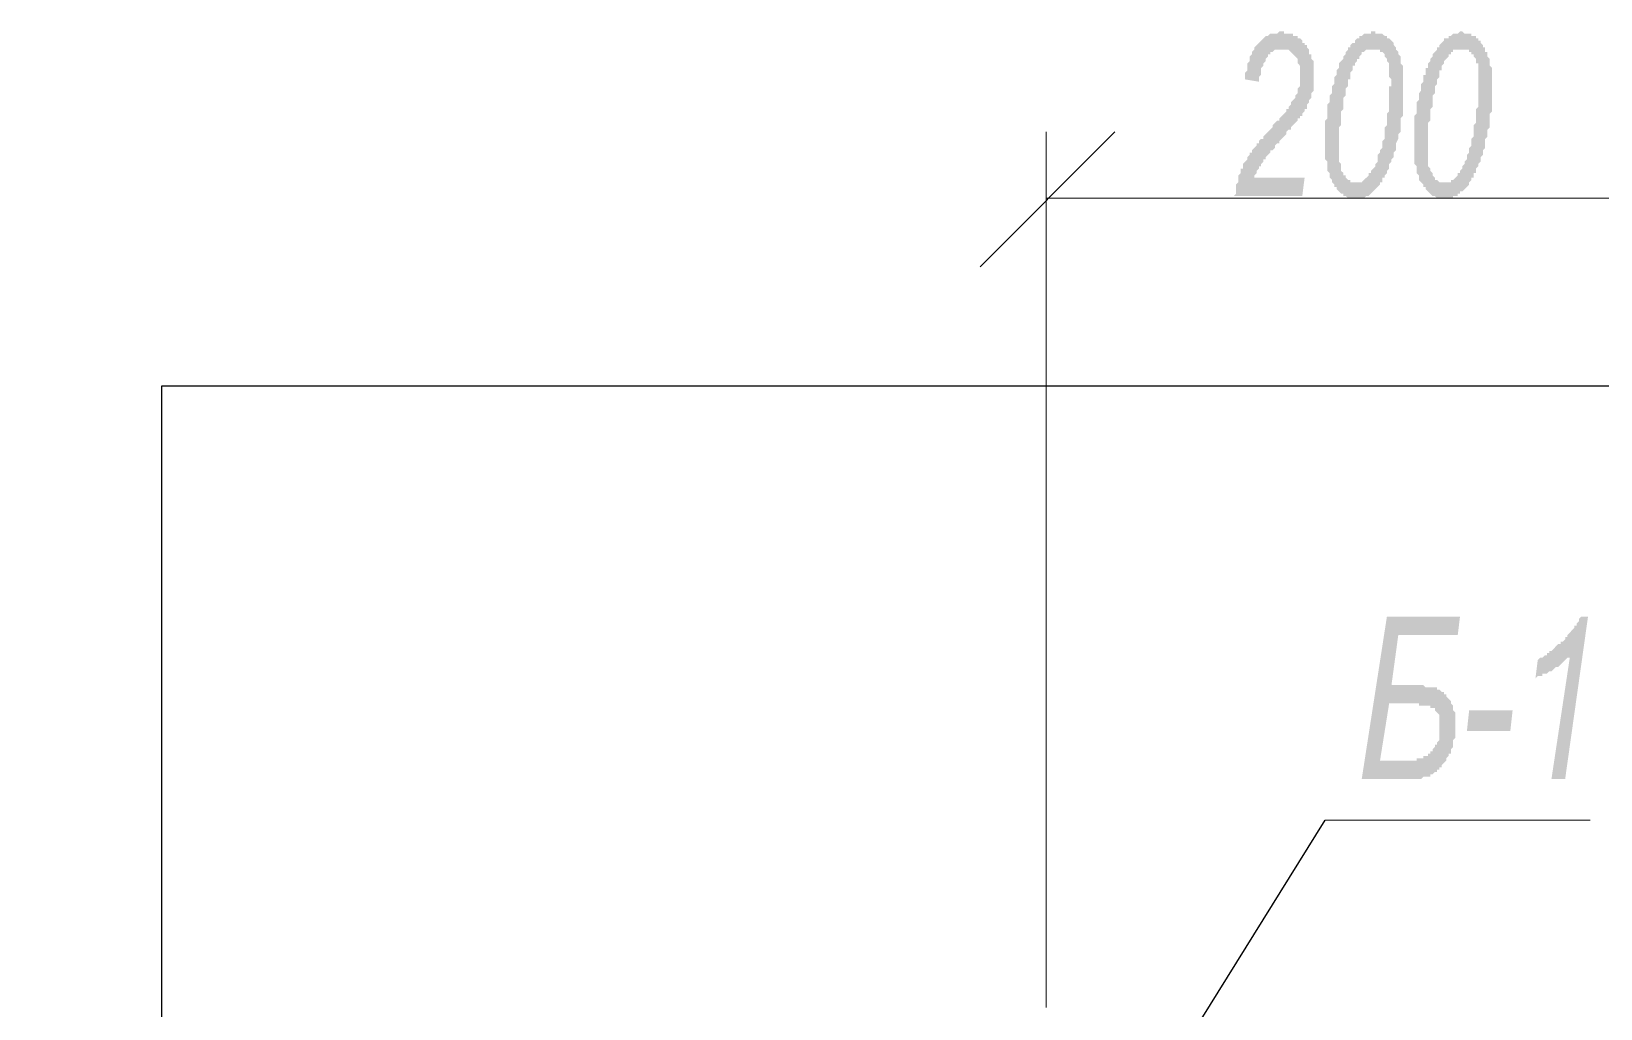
# Model space of a CAD drawing. Header units: millimetres. Extents: x 1372 to 666090, y 1285 to 31551.
# Drawn here: x 606363 to 609227, y 10487 to 12270 of the extents above; entities that cross this region are included whole.
import ezdxf

# ---------------------------------------------------------------- set-up
doc = ezdxf.new("R2010")
doc.units = ezdxf.units.MM
for name, color, linetype in [('PDF _0', 7, 'Continuous'), ('PDF _Аннотация - Текст_Ном._пера__1', 7, 'Continuous'), ('PDF _размеры', 7, 'Continuous')]:
    doc.layers.add(name, color=color, linetype=linetype)

msp = doc.modelspace()

# ---------------------------------------------------------------- hatches: boundary and pattern name
at = {"layer": 'PDF _0', "transparency": 33554559}
msp.add_hatch(color=256, dxfattribs=at).paths.add_polyline_path([(608557.2, 11969.5), (608561.3, 11973.6), (608561.3, 11977.8), (608561.3, 11982), (608561.3, 11986.1), (608561.3, 11990.3), (608565.5, 11994.5), (608565.5, 11998.7), (608565.5, 12002.8), (608565.5, 12007), (608569.7, 12011.2), (608569.7, 12011.2), (608569.7, 12015.3), (608569.7, 12019.5), (608573.9, 12019.5), (608573.9, 12023.7), (608573.9, 12027.9), (608578, 12032), (608578, 12032), (608582.2, 12036.2), (608582.2, 12040.4), (608586.4, 12044.5), (608586.4, 12048.7), (608586.4, 12048.7), (608590.5, 12048.7), (608590.5, 12052.9), (608590.5, 12052.9), (608594.7, 12057.1), (608594.7, 12057.1), (608598.9, 12061.2), (608598.9, 12061.2), (608598.9, 12065.4), (608603.1, 12065.4), (608603.1, 12069.6), (608607.2, 12073.7), (608611.4, 12073.7), (608611.4, 12077.9), (608615.6, 12082.1), (608615.6, 12082.1), (608619.7, 12086.3), (608623.9, 12090.4), (608628.1, 12094.6), (608628.1, 12098.8), (608632.3, 12102.9), (608632.3, 12102.9), (608636.4, 12107.1), (608640.6, 12107.1), (608640.6, 12111.3), (608644.8, 12115.5), (608648.9, 12119.6), (608648.9, 12119.6), (608653.1, 12123.8), (608653.1, 12128), (608657.3, 12128), (608657.3, 12132.1), (608657.3, 12132.1), (608661.5, 12136.3), (608661.5, 12136.3), (608661.5, 12140.5), (608665.6, 12144.7), (608665.6, 12144.7), (608669.8, 12148.8), (608669.8, 12153), (608674, 12157.2), (608674, 12161.3), (608674, 12161.3), (608674, 12165.5), (608674, 12165.5), (608678.1, 12169.7), (608678.1, 12173.9), (608678.1, 12178), (608678.1, 12182.2), (608678.1, 12186.4), (608678.1, 12190.5), (608678.1, 12194.7), (608678.1, 12198.9), (608678.1, 12203.1), (608678.1, 12207.2), (608678.1, 12207.2), (608674, 12211.4), (608674, 12215.6), (608674, 12219.7), (608669.8, 12223.9), (608669.8, 12223.9), (608665.6, 12228.1), (608665.6, 12228.1), (608661.5, 12232.3), (608661.5, 12232.3), (608657.3, 12236.4), (608653.1, 12236.4), (608653.1, 12236.4), (608648.9, 12236.4), (608644.8, 12236.4), (608644.8, 12236.4), (608640.6, 12236.4), (608640.6, 12236.4), (608636.4, 12236.4), (608632.3, 12236.4), (608632.3, 12236.4), (608628.1, 12232.3), (608623.9, 12232.3), (608623.9, 12228.1), (608619.7, 12228.1), (608619.7, 12223.9), (608615.6, 12219.7), (608615.6, 12219.7), (608615.6, 12215.6), (608611.4, 12211.4), (608611.4, 12211.4), (608611.4, 12207.2), (608607.2, 12203.1), (608607.2, 12198.9), (608607.2, 12194.7), (608607.2, 12190.5), (608603.1, 12186.4), (608603.1, 12182.2), (608603.1, 12178), (608578, 12182.2), (608578, 12186.4), (608578, 12190.5), (608578, 12194.7), (608582.2, 12198.9), (608582.2, 12203.1), (608582.2, 12207.2), (608582.2, 12211.4), (608586.4, 12215.6), (608586.4, 12219.7), (608586.4, 12223.9), (608586.4, 12223.9), (608590.5, 12228.1), (608590.5, 12232.3), (608594.7, 12236.4), (608594.7, 12236.4), (608594.7, 12240.6), (608598.9, 12244.8), (608598.9, 12244.8), (608603.1, 12248.9), (608603.1, 12248.9), (608607.2, 12253.1), (608607.2, 12253.1), (608611.4, 12257.3), (608611.4, 12257.3), (608615.6, 12261.5), (608619.7, 12261.5), (608619.7, 12261.5), (608623.9, 12265.6), (608628.1, 12265.6), (608628.1, 12265.6), (608632.3, 12265.6), (608636.4, 12265.6), (608636.4, 12265.6), (608640.6, 12269.8), (608644.8, 12269.8), (608648.9, 12269.8), (608648.9, 12265.6), (608653.1, 12265.6), (608657.3, 12265.6), (608657.3, 12265.6), (608661.5, 12265.6), (608665.6, 12265.6), (608665.6, 12261.5), (608669.8, 12261.5), (608674, 12261.5), (608674, 12257.3), (608674, 12257.3), (608678.1, 12257.3), (608682.3, 12253.1), (608682.3, 12248.9), (608686.5, 12248.9), (608686.5, 12244.8), (608690.7, 12244.8), (608690.7, 12240.6), (608694.8, 12236.4), (608694.8, 12232.3), (608694.8, 12228.1), (608699, 12228.1), (608699, 12223.9), (608699, 12219.7), (608703.2, 12215.6), (608703.2, 12211.4), (608703.2, 12207.2), (608703.2, 12203.1), (608703.2, 12198.9), (608703.2, 12194.7), (608703.2, 12190.5), (608703.2, 12190.5), (608703.2, 12186.4), (608703.2, 12186.4), (608703.2, 12182.2), (608703.2, 12178), (608703.2, 12173.9), (608703.2, 12169.7), (608703.2, 12165.5), (608703.2, 12161.3), (608699, 12157.2), (608699, 12153), (608699, 12148.8), (608699, 12148.8), (608694.8, 12144.7), (608694.8, 12140.5), (608690.7, 12136.3), (608690.7, 12132.1), (608690.7, 12132.1), (608690.7, 12128), (608686.5, 12128), (608686.5, 12128), (608686.5, 12123.8), (608686.5, 12123.8), (608682.3, 12119.6), (608682.3, 12119.6), (608682.3, 12115.5), (608678.1, 12115.5), (608678.1, 12111.3), (608674, 12111.3), (608674, 12107.1), (608669.8, 12102.9), (608669.8, 12102.9), (608665.6, 12098.8), (608661.5, 12094.6), (608661.5, 12090.4), (608657.3, 12090.4), (608653.1, 12086.3), (608653.1, 12082.1), (608648.9, 12077.9), (608644.8, 12073.7), (608640.6, 12069.6), (608640.6, 12065.4), (608636.4, 12065.4), (608632.3, 12061.2), (608632.3, 12057.1), (608628.1, 12052.9), (608623.9, 12052.9), (608623.9, 12048.7), (608619.7, 12044.5), (608619.7, 12044.5), (608615.6, 12040.4), (608615.6, 12036.2), (608611.4, 12036.2), (608611.4, 12032), (608611.4, 12032), (608607.2, 12027.9), (608607.2, 12023.7), (608603.1, 12023.7), (608603.1, 12019.5), (608598.9, 12015.3), (608598.9, 12011.2), (608598.9, 12011.2), (608594.7, 12007), (608594.7, 12002.8), (608686.5, 12002.8), (608682.3, 11969.5)])
h = msp.add_hatch(color=256, dxfattribs=at)
h.paths.add_polyline_path([(608724, 12065.4), (608724, 12069.6), (608724, 12073.7), (608724, 12077.9), (608724, 12082.1), (608724, 12086.3), (608724, 12090.4), (608724, 12094.6), (608724, 12098.8), (608724, 12102.9), (608724, 12107.1), (608728.2, 12111.3), (608728.2, 12115.5), (608728.2, 12119.6), (608728.2, 12123.8), (608728.2, 12128), (608728.2, 12132.1), (608728.2, 12136.3), (608732.4, 12140.5), (608732.4, 12144.7), (608732.4, 12148.8), (608732.4, 12153), (608736.5, 12157.2), (608736.5, 12161.3), (608736.5, 12165.5), (608736.5, 12169.7), (608740.7, 12173.9), (608740.7, 12178), (608740.7, 12182.2), (608740.7, 12186.4), (608744.9, 12190.5), (608744.9, 12190.5), (608744.9, 12194.7), (608744.9, 12198.9), (608749.1, 12203.1), (608749.1, 12203.1), (608749.1, 12207.2), (608749.1, 12211.4), (608753.2, 12215.6), (608753.2, 12215.6), (608757.4, 12219.7), (608757.4, 12223.9), (608761.6, 12228.1), (608761.6, 12232.3), (608761.6, 12232.3), (608765.7, 12236.4), (608765.7, 12240.6), (608769.9, 12240.6), (608769.9, 12240.6), (608769.9, 12244.8), (608774.1, 12248.9), (608778.3, 12248.9), (608778.3, 12253.1), (608782.4, 12257.3), (608782.4, 12257.3), (608786.6, 12257.3), (608786.6, 12261.5), (608790.8, 12261.5), (608790.8, 12261.5), (608794.9, 12265.6), (608799.1, 12265.6), (608799.1, 12265.6), (608803.3, 12265.6), (608807.5, 12265.6), (608807.5, 12269.8), (608811.6, 12269.8), (608815.8, 12269.8), (608815.8, 12265.6), (608820, 12265.6), (608824.1, 12265.6), (608824.1, 12265.6), (608828.3, 12265.6), (608832.5, 12261.5), (608832.5, 12261.5), (608836.7, 12261.5), (608836.7, 12257.3), (608840.8, 12257.3), (608845, 12253.1), (608845, 12253.1), (608849.2, 12248.9), (608849.2, 12244.8), (608853.3, 12240.6), (608853.3, 12240.6), (608853.3, 12236.4), (608857.5, 12232.3), (608857.5, 12232.3), (608857.5, 12228.1), (608861.7, 12223.9), (608861.7, 12219.7), (608861.7, 12219.7), (608861.7, 12215.6), (608861.7, 12211.4), (608865.9, 12207.2), (608865.9, 12203.1), (608865.9, 12198.9), (608865.9, 12194.7), (608865.9, 12190.5), (608865.9, 12186.4), (608865.9, 12182.2), (608865.9, 12173.9), (608865.9, 12169.7), (608865.9, 12169.7), (608865.9, 12165.5), (608865.9, 12161.3), (608865.9, 12157.2), (608865.9, 12153), (608865.9, 12148.8), (608865.9, 12144.7), (608865.9, 12140.5), (608865.9, 12136.3), (608865.9, 12132.1), (608865.9, 12128), (608865.9, 12123.8), (608865.9, 12119.6), (608865.9, 12115.5), (608861.7, 12111.3), (608861.7, 12107.1), (608861.7, 12102.9), (608861.7, 12098.8), (608861.7, 12094.6), (608861.7, 12090.4), (608861.7, 12086.3), (608857.5, 12082.1), (608857.5, 12082.1), (608857.5, 12077.9), (608857.5, 12073.7), (608857.5, 12073.7), (608853.3, 12065.4), (608853.3, 12061.2), (608853.3, 12057.1), (608853.3, 12052.9), (608849.2, 12048.7), (608849.2, 12044.5), (608849.2, 12040.4), (608845, 12036.2), (608845, 12036.2), (608845, 12032), (608840.8, 12027.9), (608840.8, 12023.7), (608840.8, 12019.5), (608836.7, 12015.3), (608836.7, 12011.2), (608836.7, 12011.2), (608832.5, 12007), (608832.5, 12002.8), (608828.3, 12002.8), (608828.3, 11998.7), (608828.3, 11994.5), (608824.1, 11994.5), (608824.1, 11990.3), (608820, 11986.1), (608820, 11986.1), (608815.8, 11982), (608815.8, 11982), (608811.6, 11977.8), (608811.6, 11977.8), (608807.5, 11973.6), (608807.5, 11973.6), (608803.3, 11969.5), (608799.1, 11969.5), (608799.1, 11969.5), (608794.9, 11965.3), (608790.8, 11965.3), (608790.8, 11965.3), (608786.6, 11965.3), (608782.4, 11965.3), (608782.4, 11965.3), (608778.3, 11965.3), (608778.3, 11965.3), (608774.1, 11965.3), (608769.9, 11965.3), (608769.9, 11965.3), (608765.7, 11965.3), (608761.6, 11969.5), (608761.6, 11969.5), (608757.4, 11969.5), (608757.4, 11973.6), (608753.2, 11973.6), (608749.1, 11977.8), (608749.1, 11977.8), (608744.9, 11982), (608744.9, 11986.1), (608740.7, 11986.1), (608740.7, 11990.3), (608736.5, 11994.5), (608736.5, 11994.5), (608736.5, 11998.7), (608732.4, 12002.8), (608732.4, 12007), (608732.4, 12007), (608732.4, 12011.2), (608728.2, 12015.3), (608728.2, 12019.5), (608728.2, 12023.7), (608728.2, 12027.9), (608728.2, 12032), (608724, 12036.2), (608724, 12040.4), (608724, 12044.5), (608724, 12048.7), (608724, 12052.9), (608724, 12057.1), (608724, 12061.2), (608724, 12065.4), (608724, 12065.4)], flags=0)
h.paths.add_polyline_path([(608749.1, 12057.1), (608749.1, 12052.9), (608749.1, 12048.7), (608749.1, 12044.5), (608749.1, 12040.4), (608749.1, 12036.2), (608749.1, 12032), (608753.2, 12027.9), (608753.2, 12023.7), (608753.2, 12019.5), (608753.2, 12015.3), (608753.2, 12015.3), (608757.4, 12011.2), (608757.4, 12007), (608761.6, 12007), (608761.6, 12002.8), (608765.7, 11998.7), (608765.7, 11998.7), (608769.9, 11998.7), (608769.9, 11994.5), (608774.1, 11994.5), (608778.3, 11994.5), (608778.3, 11994.5), (608782.4, 11994.5), (608782.4, 11994.5), (608786.6, 11994.5), (608786.6, 11994.5), (608790.8, 11994.5), (608794.9, 11998.7), (608794.9, 11998.7), (608799.1, 12002.8), (608799.1, 12002.8), (608803.3, 12007), (608803.3, 12011.2), (608807.5, 12011.2), (608807.5, 12011.2), (608807.5, 12015.3), (608811.6, 12019.5), (608811.6, 12019.5), (608815.8, 12023.7), (608815.8, 12027.9), (608815.8, 12027.9), (608820, 12032), (608820, 12036.2), (608820, 12040.4), (608820, 12044.5), (608824.1, 12048.7), (608824.1, 12048.7), (608824.1, 12052.9), (608828.3, 12057.1), (608828.3, 12061.2), (608828.3, 12065.4), (608828.3, 12069.6), (608832.5, 12073.7), (608832.5, 12077.9), (608832.5, 12086.3), (608832.5, 12090.4), (608832.5, 12094.6), (608836.7, 12098.8), (608836.7, 12102.9), (608836.7, 12107.1), (608836.7, 12111.3), (608836.7, 12115.5), (608836.7, 12119.6), (608840.8, 12123.8), (608840.8, 12128), (608840.8, 12132.1), (608840.8, 12136.3), (608840.8, 12140.5), (608840.8, 12144.7), (608840.8, 12148.8), (608840.8, 12153), (608840.8, 12157.2), (608840.8, 12161.3), (608840.8, 12165.5), (608840.8, 12169.7), (608845, 12169.7), (608845, 12173.9), (608845, 12178), (608845, 12182.2), (608840.8, 12186.4), (608840.8, 12194.7), (608840.8, 12198.9), (608840.8, 12203.1), (608840.8, 12207.2), (608840.8, 12211.4), (608840.8, 12211.4), (608836.7, 12215.6), (608836.7, 12219.7), (608836.7, 12219.7), (608832.5, 12223.9), (608832.5, 12228.1), (608832.5, 12228.1), (608828.3, 12232.3), (608824.1, 12232.3), (608824.1, 12236.4), (608820, 12236.4), (608820, 12236.4), (608815.8, 12236.4), (608811.6, 12236.4), (608811.6, 12236.4), (608807.5, 12236.4), (608807.5, 12236.4), (608803.3, 12236.4), (608799.1, 12236.4), (608799.1, 12236.4), (608794.9, 12232.3), (608790.8, 12232.3), (608790.8, 12228.1), (608790.8, 12228.1), (608786.6, 12223.9), (608786.6, 12219.7), (608782.4, 12219.7), (608782.4, 12215.6), (608778.3, 12211.4), (608778.3, 12207.2), (608774.1, 12207.2), (608774.1, 12203.1), (608774.1, 12198.9), (608774.1, 12198.9), (608769.9, 12194.7), (608769.9, 12190.5), (608769.9, 12186.4), (608769.9, 12182.2), (608765.7, 12182.2), (608765.7, 12178), (608765.7, 12173.9), (608765.7, 12169.7), (608761.6, 12165.5), (608761.6, 12161.3), (608761.6, 12157.2), (608761.6, 12153), (608757.4, 12148.8), (608757.4, 12144.7), (608757.4, 12136.3), (608757.4, 12132.1), (608757.4, 12128), (608753.2, 12123.8), (608753.2, 12119.6), (608753.2, 12115.5), (608753.2, 12107.1), (608753.2, 12102.9), (608753.2, 12098.8), (608749.1, 12094.6), (608749.1, 12090.4), (608749.1, 12086.3), (608749.1, 12082.1), (608749.1, 12077.9), (608749.1, 12073.7), (608749.1, 12073.7), (608749.1, 12069.6), (608749.1, 12065.4), (608749.1, 12061.2), (608749.1, 12057.1), (608749.1, 12057.1)], flags=0)
h = msp.add_hatch(color=256, dxfattribs=at)
h.paths.add_polyline_path([(608886.7, 12065.4), (608886.7, 12069.6), (608886.7, 12073.7), (608886.7, 12077.9), (608886.7, 12082.1), (608886.7, 12086.3), (608886.7, 12090.4), (608886.7, 12094.6), (608886.7, 12098.8), (608886.7, 12102.9), (608886.7, 12107.1), (608886.7, 12111.3), (608886.7, 12115.5), (608890.9, 12119.6), (608890.9, 12123.8), (608890.9, 12128), (608890.9, 12132.1), (608890.9, 12136.3), (608890.9, 12140.5), (608895.1, 12144.7), (608895.1, 12148.8), (608895.1, 12153), (608895.1, 12157.2), (608899.2, 12161.3), (608899.2, 12165.5), (608899.2, 12169.7), (608899.2, 12173.9), (608903.4, 12178), (608903.4, 12182.2), (608903.4, 12186.4), (608903.4, 12190.5), (608907.6, 12190.5), (608907.6, 12194.7), (608907.6, 12198.9), (608907.6, 12203.1), (608911.7, 12203.1), (608911.7, 12207.2), (608911.7, 12211.4), (608915.9, 12215.6), (608915.9, 12215.6), (608915.9, 12219.7), (608920.1, 12223.9), (608920.1, 12228.1), (608924.3, 12232.3), (608924.3, 12232.3), (608928.4, 12236.4), (608928.4, 12240.6), (608928.4, 12240.6), (608932.6, 12240.6), (608932.6, 12244.8), (608936.8, 12248.9), (608936.8, 12248.9), (608940.9, 12253.1), (608940.9, 12257.3), (608945.1, 12257.3), (608949.3, 12257.3), (608949.3, 12261.5), (608949.3, 12261.5), (608953.5, 12261.5), (608957.6, 12265.6), (608957.6, 12265.6), (608961.8, 12265.6), (608966, 12265.6), (608966, 12265.6), (608970.1, 12269.8), (608974.3, 12269.8), (608974.3, 12269.8), (608978.5, 12265.6), (608982.7, 12265.6), (608982.7, 12265.6), (608986.8, 12265.6), (608991, 12265.6), (608991, 12261.5), (608995.2, 12261.5), (608999.3, 12261.5), (608999.3, 12257.3), (609003.5, 12257.3), (609003.5, 12253.1), (609007.7, 12253.1), (609007.7, 12248.9), (609011.9, 12244.8), (609011.9, 12240.6), (609016, 12240.6), (609016, 12236.4), (609016, 12232.3), (609020.2, 12232.3), (609020.2, 12228.1), (609020.2, 12223.9), (609024.4, 12219.7), (609024.4, 12219.7), (609024.4, 12215.6), (609024.4, 12211.4), (609024.4, 12207.2), (609028.5, 12203.1), (609028.5, 12198.9), (609028.5, 12194.7), (609028.5, 12190.5), (609028.5, 12186.4), (609028.5, 12182.2), (609028.5, 12173.9), (609028.5, 12169.7), (609028.5, 12169.7), (609028.5, 12165.5), (609028.5, 12161.3), (609028.5, 12157.2), (609028.5, 12153), (609028.5, 12148.8), (609028.5, 12144.7), (609028.5, 12140.5), (609028.5, 12136.3), (609028.5, 12132.1), (609028.5, 12128), (609028.5, 12123.8), (609024.4, 12119.6), (609024.4, 12115.5), (609024.4, 12111.3), (609024.4, 12107.1), (609024.4, 12102.9), (609024.4, 12098.8), (609024.4, 12094.6), (609020.2, 12090.4), (609020.2, 12086.3), (609020.2, 12082.1), (609020.2, 12082.1), (609020.2, 12077.9), (609016, 12073.7), (609016, 12073.7), (609016, 12065.4), (609016, 12061.2), (609016, 12057.1), (609011.9, 12052.9), (609011.9, 12048.7), (609011.9, 12044.5), (609007.7, 12040.4), (609007.7, 12036.2), (609007.7, 12036.2), (609007.7, 12032), (609003.5, 12027.9), (609003.5, 12023.7), (608999.3, 12019.5), (608999.3, 12015.3), (608999.3, 12011.2), (608995.2, 12011.2), (608995.2, 12007), (608995.2, 12002.8), (608991, 12002.8), (608991, 11998.7), (608986.8, 11994.5), (608986.8, 11994.5), (608986.8, 11990.3), (608982.7, 11986.1), (608982.7, 11986.1), (608978.5, 11982), (608978.5, 11982), (608974.3, 11977.8), (608970.1, 11977.8), (608970.1, 11973.6), (608966, 11973.6), (608966, 11969.5), (608961.8, 11969.5), (608957.6, 11969.5), (608957.6, 11965.3), (608953.5, 11965.3), (608949.3, 11965.3), (608949.3, 11965.3), (608945.1, 11965.3), (608940.9, 11965.3), (608940.9, 11965.3), (608936.8, 11965.3), (608936.8, 11965.3), (608932.6, 11965.3), (608928.4, 11965.3), (608928.4, 11965.3), (608924.3, 11969.5), (608920.1, 11969.5), (608920.1, 11969.5), (608915.9, 11973.6), (608915.9, 11973.6), (608911.7, 11977.8), (608911.7, 11977.8), (608907.6, 11982), (608907.6, 11986.1), (608903.4, 11986.1), (608903.4, 11990.3), (608899.2, 11994.5), (608899.2, 11994.5), (608895.1, 11998.7), (608895.1, 12002.8), (608895.1, 12007), (608895.1, 12007), (608890.9, 12011.2), (608890.9, 12015.3), (608890.9, 12019.5), (608890.9, 12023.7), (608886.7, 12027.9), (608886.7, 12032), (608886.7, 12036.2), (608886.7, 12040.4), (608886.7, 12044.5), (608886.7, 12048.7), (608886.7, 12052.9), (608886.7, 12057.1), (608886.7, 12061.2), (608886.7, 12065.4), (608886.7, 12065.4)], flags=0)
h.paths.add_polyline_path([(608911.7, 12057.1), (608911.7, 12052.9), (608911.7, 12048.7), (608911.7, 12044.5), (608911.7, 12040.4), (608911.7, 12036.2), (608911.7, 12032), (608911.7, 12027.9), (608911.7, 12023.7), (608915.9, 12019.5), (608915.9, 12015.3), (608915.9, 12015.3), (608920.1, 12011.2), (608920.1, 12007), (608920.1, 12007), (608924.3, 12002.8), (608924.3, 11998.7), (608928.4, 11998.7), (608928.4, 11998.7), (608932.6, 11994.5), (608936.8, 11994.5), (608936.8, 11994.5), (608940.9, 11994.5), (608940.9, 11994.5), (608945.1, 11994.5), (608949.3, 11994.5), (608949.3, 11994.5), (608953.5, 11994.5), (608953.5, 11998.7), (608957.6, 11998.7), (608961.8, 12002.8), (608961.8, 12002.8), (608966, 12007), (608966, 12011.2), (608970.1, 12011.2), (608970.1, 12011.2), (608970.1, 12015.3), (608974.3, 12019.5), (608974.3, 12019.5), (608974.3, 12023.7), (608978.5, 12027.9), (608978.5, 12027.9), (608978.5, 12032), (608982.7, 12036.2), (608982.7, 12040.4), (608982.7, 12044.5), (608986.8, 12048.7), (608986.8, 12048.7), (608986.8, 12052.9), (608986.8, 12057.1), (608991, 12061.2), (608991, 12065.4), (608991, 12069.6), (608991, 12073.7), (608995.2, 12077.9), (608995.2, 12086.3), (608995.2, 12090.4), (608995.2, 12094.6), (608995.2, 12098.8), (608999.3, 12102.9), (608999.3, 12107.1), (608999.3, 12111.3), (608999.3, 12115.5), (608999.3, 12119.6), (608999.3, 12123.8), (608999.3, 12128), (609003.5, 12132.1), (609003.5, 12136.3), (609003.5, 12140.5), (609003.5, 12144.7), (609003.5, 12148.8), (609003.5, 12153), (609003.5, 12157.2), (609003.5, 12161.3), (609003.5, 12165.5), (609003.5, 12169.7), (609003.5, 12169.7), (609003.5, 12173.9), (609003.5, 12178), (609003.5, 12182.2), (609003.5, 12186.4), (609003.5, 12194.7), (609003.5, 12198.9), (609003.5, 12203.1), (609003.5, 12207.2), (609003.5, 12211.4), (608999.3, 12211.4), (608999.3, 12215.6), (608999.3, 12219.7), (608999.3, 12219.7), (608995.2, 12223.9), (608995.2, 12228.1), (608991, 12228.1), (608991, 12232.3), (608986.8, 12232.3), (608986.8, 12236.4), (608982.7, 12236.4), (608978.5, 12236.4), (608978.5, 12236.4), (608974.3, 12236.4), (608974.3, 12236.4), (608970.1, 12236.4), (608966, 12236.4), (608966, 12236.4), (608961.8, 12236.4), (608957.6, 12236.4), (608957.6, 12232.3), (608953.5, 12232.3), (608953.5, 12228.1), (608949.3, 12228.1), (608949.3, 12223.9), (608945.1, 12219.7), (608945.1, 12219.7), (608940.9, 12215.6), (608940.9, 12211.4), (608936.8, 12207.2), (608936.8, 12207.2), (608936.8, 12203.1), (608936.8, 12198.9), (608932.6, 12198.9), (608932.6, 12194.7), (608932.6, 12190.5), (608932.6, 12186.4), (608928.4, 12182.2), (608928.4, 12182.2), (608928.4, 12178), (608928.4, 12173.9), (608924.3, 12169.7), (608924.3, 12165.5), (608924.3, 12161.3), (608924.3, 12157.2), (608920.1, 12153), (608920.1, 12148.8), (608920.1, 12144.7), (608920.1, 12136.3), (608920.1, 12132.1), (608915.9, 12128), (608915.9, 12123.8), (608915.9, 12119.6), (608915.9, 12115.5), (608915.9, 12107.1), (608911.7, 12102.9), (608911.7, 12098.8), (608911.7, 12094.6), (608911.7, 12090.4), (608911.7, 12086.3), (608911.7, 12082.1), (608911.7, 12077.9), (608911.7, 12073.7), (608911.7, 12073.7), (608911.7, 12069.6), (608911.7, 12065.4), (608911.7, 12061.2), (608911.7, 12057.1), (608911.7, 12057.1)], flags=0)
at = {"layer": 'PDF _Аннотация - Текст_Ном._пера__1', "transparency": 33554559}
h = msp.add_hatch(color=256, dxfattribs=at)
h.paths.add_polyline_path([(608836.7, 11201.9), (608970.1, 11201.9), (608966, 11168.5), (608857.5, 11168.5), (608845, 11076.8), (608886.7, 11076.8), (608890.9, 11076.8), (608895.1, 11076.8), (608899.2, 11076.8), (608903.4, 11076.8), (608907.6, 11072.6), (608907.6, 11072.6), (608911.7, 11072.6), (608915.9, 11072.6), (608915.9, 11072.6), (608920.1, 11072.6), (608924.3, 11072.6), (608924.3, 11072.6), (608928.4, 11072.6), (608928.4, 11068.4), (608932.6, 11068.4), (608932.6, 11068.4), (608932.6, 11068.4), (608936.8, 11064.3), (608940.9, 11064.3), (608940.9, 11060.1), (608945.1, 11060.1), (608945.1, 11055.9), (608949.3, 11051.7), (608949.3, 11051.7), (608953.5, 11047.6), (608953.5, 11043.4), (608953.5, 11043.4), (608957.6, 11039.2), (608957.6, 11035.1), (608957.6, 11030.9), (608961.8, 11026.7), (608961.8, 11022.5), (608961.8, 11018.4), (608961.8, 11014.2), (608961.8, 11010), (608961.8, 11005.9), (608961.8, 11005.9), (608961.8, 11001.7), (608961.8, 10997.5), (608961.8, 10993.3), (608961.8, 10989.2), (608961.8, 10985), (608961.8, 10980.8), (608957.6, 10976.7), (608957.6, 10972.5), (608957.6, 10968.3), (608957.6, 10964.1), (608953.5, 10960), (608953.5, 10955.8), (608953.5, 10951.6), (608949.3, 10951.6), (608949.3, 10947.5), (608949.3, 10947.5), (608945.1, 10943.3), (608945.1, 10939.1), (608940.9, 10934.9), (608940.9, 10934.9), (608936.8, 10930.8), (608936.8, 10926.6), (608932.6, 10926.6), (608932.6, 10922.4), (608928.4, 10922.4), (608928.4, 10918.3), (608924.3, 10918.3), (608920.1, 10914.1), (608920.1, 10914.1), (608920.1, 10914.1), (608915.9, 10914.1), (608915.9, 10909.9), (608911.7, 10909.9), (608911.7, 10909.9), (608907.6, 10909.9), (608903.4, 10909.9), (608903.4, 10909.9), (608899.2, 10905.7), (608899.2, 10905.7), (608895.1, 10905.7), (608890.9, 10905.7), (608886.7, 10905.7), (608886.7, 10905.7), (608882.5, 10905.7), (608878.4, 10905.7), (608874.2, 10905.7), (608870, 10905.7), (608865.9, 10905.7), (608861.7, 10905.7), (608790.8, 10905.7)], flags=0)
h.paths.add_polyline_path([(608824.1, 10939.1), (608849.2, 10939.1), (608853.3, 10939.1), (608857.5, 10939.1), (608861.7, 10939.1), (608865.9, 10939.1), (608870, 10939.1), (608870, 10939.1), (608874.2, 10939.1), (608878.4, 10939.1), (608882.5, 10939.1), (608882.5, 10939.1), (608886.7, 10939.1), (608890.9, 10939.1), (608890.9, 10943.3), (608895.1, 10943.3), (608895.1, 10943.3), (608899.2, 10943.3), (608899.2, 10943.3), (608903.4, 10943.3), (608903.4, 10943.3), (608903.4, 10947.5), (608907.6, 10947.5), (608911.7, 10947.5), (608911.7, 10951.6), (608915.9, 10951.6), (608915.9, 10955.8), (608920.1, 10955.8), (608920.1, 10960), (608924.3, 10964.1), (608924.3, 10964.1), (608924.3, 10968.3), (608928.4, 10968.3), (608928.4, 10972.5), (608932.6, 10976.7), (608932.6, 10980.8), (608932.6, 10985), (608932.6, 10989.2), (608932.6, 10993.3), (608932.6, 10997.5), (608932.6, 11001.7), (608932.6, 11001.7), (608932.6, 11005.9), (608932.6, 11010), (608932.6, 11014.2), (608932.6, 11018.4), (608932.6, 11022.5), (608928.4, 11026.7), (608928.4, 11026.7), (608928.4, 11026.7), (608924.3, 11030.9), (608924.3, 11035.1), (608920.1, 11035.1), (608915.9, 11035.1), (608915.9, 11039.2), (608915.9, 11039.2), (608911.7, 11039.2), (608911.7, 11039.2), (608907.6, 11039.2), (608903.4, 11039.2), (608903.4, 11039.2), (608899.2, 11039.2), (608895.1, 11039.2), (608895.1, 11043.4), (608890.9, 11043.4), (608886.7, 11043.4), (608882.5, 11043.4), (608840.8, 11043.4)], flags=0)
msp.add_hatch(color=256, dxfattribs=at).paths.add_polyline_path([(609137, 10905.7), (609170.4, 11126.8), (609166.2, 11126.8), (609166.2, 11126.8), (609162, 11122.7), (609162, 11122.7), (609157.9, 11118.5), (609157.9, 11118.5), (609153.7, 11114.3), (609153.7, 11114.3), (609149.5, 11110.1), (609145.3, 11110.1), (609145.3, 11110.1), (609141.2, 11106), (609141.2, 11106), (609137, 11101.8), (609132.8, 11101.8), (609132.8, 11101.8), (609128.7, 11097.6), (609124.5, 11097.6), (609120.3, 11097.6), (609120.3, 11093.5), (609116.1, 11093.5), (609112, 11093.5), (609107.8, 11089.3), (609112, 11122.7), (609116.1, 11126.8), (609120.3, 11126.8), (609120.3, 11126.8), (609124.5, 11131), (609128.7, 11131), (609128.7, 11135.2), (609132.8, 11135.2), (609132.8, 11139.3), (609137, 11139.3), (609141.2, 11143.5), (609141.2, 11143.5), (609145.3, 11147.7), (609145.3, 11147.7), (609149.5, 11151.9), (609153.7, 11151.9), (609153.7, 11156), (609157.9, 11156), (609162, 11160.2), (609162, 11164.4), (609166.2, 11164.4), (609166.2, 11168.5), (609170.4, 11172.7), (609170.4, 11172.7), (609174.5, 11176.9), (609174.5, 11176.9), (609178.7, 11181.1), (609178.7, 11181.1), (609178.7, 11185.2), (609182.9, 11185.2), (609182.9, 11189.4), (609187.1, 11193.6), (609187.1, 11193.6), (609187.1, 11197.7), (609191.2, 11201.9), (609191.2, 11201.9), (609203.7, 11201.9), (609162, 10905.7)])

# ---------------------------------------------------------------- linework, layer by layer
at = {"layer": 'PDF _0', "lineweight": 9}
for points in [[(608340.3, 12086.3), (608094.2, 11840.1)], [(608215.1, 10488.6), (608215.1, 12086.3)], [(611898.5, 11965.3), (611055.8, 11965.3), (610213.2, 11965.3), (609370.6, 11965.3), (608215.1, 11965.3)]]:
    msp.add_lwpolyline(points, dxfattribs=at)
at = {"layer": 'PDF _0', "lineweight": 25}
msp.add_lwpolyline([(612599.3, 6413.2), (611464.6, 6413.2), (611310.3, 6617.6), (611281.1, 6225.4), (611206, 6413.2), (606600.8, 6413.2), (606600.8, 9107.9), (606363, 9308.1), (606859.4, 9308.1), (606600.8, 9504.2), (606600.8, 11623.2), (609358.1, 11623.2), (609512.4, 11915.2), (609512.4, 11331.2), (609791.9, 11623.2), (612503.3, 11623.2), (612503.3, 9287.2), (612111.2, 9128.7), (612803.7, 9128.7), (612599.3, 8870.1)], close=True, dxfattribs=at)
msp.add_lwpolyline([(608223.5, 10025.6), (608724, 10830.7)], dxfattribs=at)
at = {"layer": 'PDF _Аннотация - Текст_Ном._пера__1', "lineweight": 9, "transparency": 33554559}
msp.add_solid([(608982.7, 10993.3), (608986.8, 11030.9), (609061.9, 10993.3), (609066.1, 11030.9)], dxfattribs=at)
at = {"layer": 'PDF _размеры', "lineweight": 9}
msp.add_lwpolyline([(609207.9, 10830.7), (608724, 10830.7)], dxfattribs=at)

doc.saveas('drawing.dxf')
